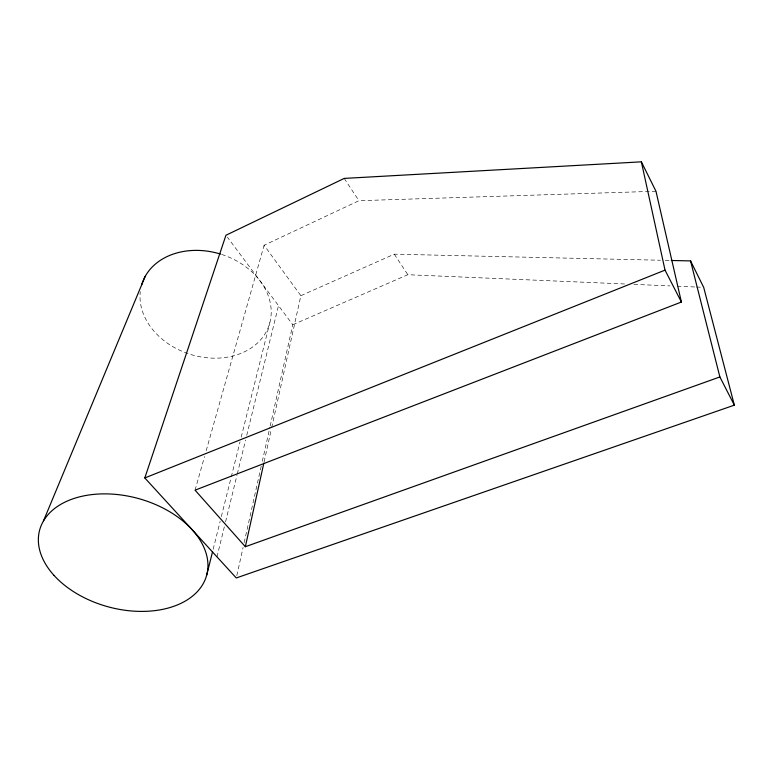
<?xml version="1.0" encoding="UTF-8"?>
<svg xmlns="http://www.w3.org/2000/svg" width="773" height="773" viewBox="0 0 773 773"><rect width="100%" height="100%" fill="white"/><g stroke="black" fill="none" stroke-linecap="round" stroke-linejoin="round"><path stroke-width="0.58" stroke-dasharray="3.87 2.9" d="M264.115 461.858L271.42 428.86M271.681 427.682L300.871 295.692L264.086 245.273L358.952 200.7L655.968 191.25M236.809 575.605L243.109 547.342M244.162 542.627L261.245 466.071M262.298 461.365L269.912 427.208M270.183 426.029L292.783 324.747L227.388 237.176M216.981 556.86L224.421 526.481M225.561 521.804L237.011 475.066M237.301 473.897L245.601 440.011M246.742 435.334L278.512 305.635M213.155 549.313L220.17 521.273M221.339 516.596L230.982 478.043M231.272 476.873L240.036 441.827M241.205 437.151L269.845 322.65M195.067 490.169L204.555 456.514M206.188 450.707L264.086 245.273M300.871 295.692L394.269 254.182L660.451 260.24M292.783 324.747L407.825 274.715L626.71 284.058M665.263 260.346L670.085 260.453M633.928 284.367L670.007 285.904M677.216 286.213L695.256 286.986M696.463 287.034L701.275 287.237M344.217 178.408L358.952 200.7M394.269 254.182L407.825 274.715M221.648 254.433A66.836 52.361 17.9 0 1 269.961 322.196A66.836 52.361 17.9 0 1 196.197 355.976A66.836 52.361 17.9 0 1 140.28 291.692"/><path stroke-width="1.16" d="M245.35 546.714L195.067 490.169L681.4 302.03L655.968 191.25L641.368 161.837L344.217 178.408L225.948 235.253L144.812 477.946L236.277 577.962L734.35 405.149L719.876 376.953L245.35 546.714L263.854 463.037M206.729 575.015L212.575 551.651M43.414 521.089L145.179 276.405M144.812 477.946L665.022 270.135L641.368 161.837M671.293 260.482L690.56 260.916L703.681 287.343L734.35 405.149M665.022 270.135L681.4 302.03M690.56 260.916L719.876 376.953M141.633 284.947A66.836 52.361 17.9 0 1 220.489 254.066M54.042 575.421A86.508 56.216 15.1 0 0 200.265 588.156A86.508 56.216 15.1 0 0 115.177 494.334A86.508 56.216 15.1 0 0 54.042 575.421"/></g></svg>
